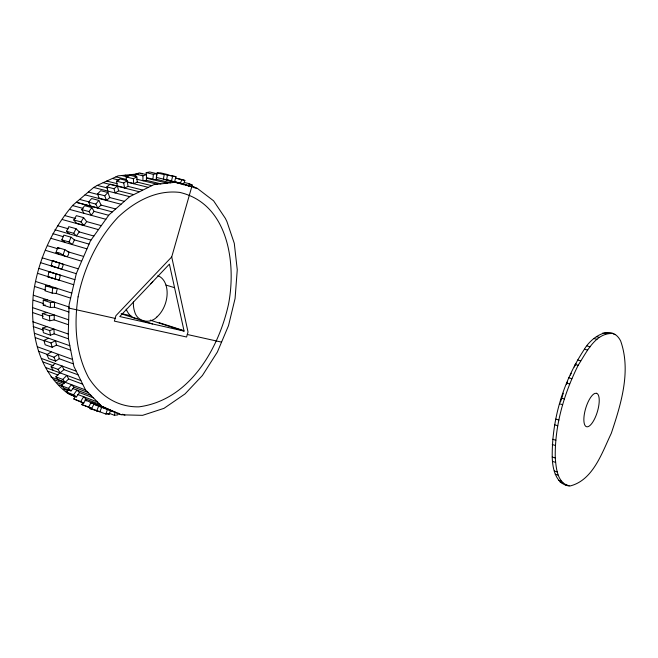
<?xml version="1.0" encoding="UTF-8"?>
<svg xmlns="http://www.w3.org/2000/svg" width="658" height="658" viewBox="0 0 658 658"><rect width="100%" height="100%" fill="white"/><g stroke="black" fill="none" stroke-linecap="round" stroke-linejoin="round"><path stroke-width="0.99" d="M552.226 457.006C551.815 419.047 563.503 380.834 584.419 349.209C591.262 337.2 611.586 323.259 620.626 340.91C631.343 371.087 620.996 404.185 611.298 433.309C602.078 452.498 593.154 480.389 569.886 486.023C555.78 484.79 552.473 468.595 552.226 457.006L555.27 457.993C556.15 467.739 557.03 481.788 567.953 485.604M555.27 457.993C554.571 425.792 563.914 393.953 578.152 365.297C586.294 352.713 595.523 331.986 613.47 333.59M68.893 312.024L54.474 307.228L50.37 307.508L43.239 305.131L43.28 300.138L47.475 299.884M135.787 177.035L135.803 174.123L139.332 172.889L146.479 174.609L146.421 180.35L160.865 183.87M50.37 307.508L50.411 302.491L43.28 300.138M146.479 174.609L142.959 175.851L142.918 180.72L146.421 180.35M69.97 394.298L67.626 393.287C36.873 370.051 29.824 329.37 33.443 293.09C38.164 260.7 51.563 229.922 72.997 205.082L93.691 187.472L97.228 185.4L118.07 175.875L138.953 173.819M54.162 319.878L54.285 314.96L49.432 315.93L42.326 313.521L42.704 318.365L49.802 320.791L54.162 319.878L68.531 324.764M54.474 307.228L54.598 302.236L50.411 302.491M121.113 414.704L101.834 406.315L85.507 389.914L73.893 366.391L68.481 338.854L68.267 334.017L69.09 304.794L76.27 273.679L90.475 240.803L109.072 214.779L129.675 196.652L153.849 184.643L176.319 182.159L194.505 187.259L197.474 188.492L213.603 200.83L225.316 218.308L226.92 221.573L234.281 243.312L237.258 269.805L235.079 298.518L228.507 325.652L217.37 352.046L202.401 375.504L185.038 393.912L163.998 408.338L142.589 415.338L124.42 414.894L121.113 414.704L94.933 404.777M156.308 179.305L156.843 173.671L153.363 174.345L152.878 179.667L156.308 179.305L170.693 182.784M146.06 174.576L146.232 172.635L149.72 171.977L156.843 173.671M50.172 286.148L45.517 285.704L45.032 290.795L52.179 293.114L56.169 293.46L70.628 298.148M52.179 293.114L52.673 288.007L45.517 285.704M48.865 271.795L60.372 275.143L59.22 280.168L47.952 276.903L48.865 271.795L53.208 272.897M55.116 279.173L56.045 274.041M180.892 183.442L166.573 179.996L167.576 174.534L160.494 172.848L157.106 172.914L156.283 177.397L177.718 182.554M167.576 174.534L164.196 174.6L163.373 179.108L166.573 179.996M174.493 182.217L175.925 176.624L172.667 176.212L171.368 181.337L166.959 180.276M56.169 293.46L57.32 288.434L52.673 288.007M51.184 265.659L52.443 260.593L63.489 264.319L61.737 269.196L51.184 265.659L54.565 266.984M58.365 267.88L59.631 262.789M109.294 413.339L114.352 415.28L115.06 412.55M118.218 413.101L117.749 414.91L114.352 415.28M171.713 256.941L188.023 331.969L186.584 337.003L114.369 321.129L115.923 315.684L171.713 256.941L191.823 186.535M56.012 252.499L57.665 247.548L64.871 249.686L68.958 252.08C67.758 262.377 61.745 251.266 56.012 252.499L59.681 254.597M63.209 254.662L64.871 249.686M93.897 409.531L105.88 414.063L107.41 409.473M105.88 414.063L109.244 414.162L110.445 410.576M180.292 183.837L181.773 179.502L184.857 180.44L183.335 184.89M188.278 186.247L189.356 183.697L192.251 185.079L191.527 186.79M65.117 242.473L61.819 239.882L63.834 235.112L71.056 237.193L74.412 239.89L89.003 244.102M74.412 239.89L72.314 244.579L69.032 241.98L71.056 237.193M96.553 411.168L98.848 405.756L101.842 407.055L99.835 411.809L89.751 408.552L93.049 409.202M69.189 233.837L66.532 231.262L68.794 226.665L76.015 228.704L79.273 231.904L93.872 236.049M79.273 231.904L76.394 235.901L73.745 233.319L76.015 228.704M88.608 407.212L91.075 402.383L94.135 403.716L91.775 408.355L81.781 404.588L83.015 402.186M101.299 225.653L86.7 221.614L83.862 225.546L81.016 221.96L83.599 217.642L76.369 215.659L73.795 219.961L76.649 223.539M73.786 398.954L83.648 403.247L86.132 399.2L83.64 396.725L80.646 401.586L73.786 398.954L75.283 396.535M93.436 397.876L79.503 392.612L76.369 396.939L69.493 394.315L66.68 392.143L68.95 389.051M91.84 207.607L94.094 211.366L91.248 215.306L88.995 211.58L91.84 207.607L84.619 205.683L81.773 209.631L84.035 213.348M66.68 392.143L73.573 394.767L76.978 390.104L79.503 392.612M98.84 200.41L91.61 198.519L88.583 202.154L95.805 204.07L98.84 200.41L101.093 205.099L115.693 208.956M90.516 206.119L88.583 202.154M64.583 382.068L61.49 385.744L64.114 388.31L71.015 390.926L74.091 387.241L88.073 392.497M61.49 385.744L68.407 388.36L71.5 384.659L74.091 387.241M82.669 384.173L68.629 378.942L65.142 382.462L58.208 379.863L55.856 376.828L59.886 372.806M150.789 283.779L152.763 281.69M55.856 376.828L62.806 379.427L66.836 375.381L68.629 378.942M107.961 192.531L100.748 190.68L97.524 193.888L104.745 195.755L107.961 192.531L109.763 197.564L124.354 201.34M78.055 374.821L63.949 369.631L60.108 372.872L58.077 369.393L51.094 366.819L55.149 363.463M101.093 205.099L97.721 208.027L95.805 204.07M109.763 197.564L106.448 200.451L104.745 195.755M58.077 369.393L62.123 366.012L63.949 369.631M107.904 191.1L106.835 186.905L114.04 188.731L117.404 185.967L118.629 190.828L133.187 194.513M106.835 186.905L110.199 184.158L117.404 185.967M156.843 317.057C150.057 324.295 137.226 321.778 134.701 311.859A23.787 16.055 -72.6 0 1 133.434 301.454M51.316 351.808L46.973 354.67L48.634 358.569L55.642 361.127L59.22 358.733L73.392 363.874M46.973 354.67L53.989 357.212L58.323 354.333L59.22 358.733M139.077 191.7L117.354 186.247L116.532 181.18L123.729 182.965L127.191 180.703L128.071 186.395L142.605 190.014M116.532 181.18L120.003 178.927L127.191 180.703M118.629 190.828L115.101 192.934L114.04 188.731M70.71 350.196L56.465 345.137L52.188 347.276L45.147 344.767L43.93 340.449L48.519 338.22M133.352 178.705L136.872 176.944L137.226 182.093L133.714 183.746L133.352 178.705L126.18 176.944L126.459 180.786M126.18 176.944L129.7 175.201L136.872 176.944M43.93 340.449L50.979 342.958L55.56 340.704L56.465 345.137M128.071 186.395L124.535 188.048L123.729 182.965M46.866 326.623L42.573 328.128L43.412 332.718L50.485 335.193L54.178 333.861L68.481 338.854M42.573 328.128L49.654 330.587L53.94 329.066L54.178 333.861M42.326 313.521L47.187 312.558M43.239 305.131L45.229 305.008M137.218 318.497C131.871 318.488 127.94 313.776 126.155 309.128M565.016 484.617L569.154 485.777M68.728 308.059L115.142 318.406M187.3 334.486L221.557 342.119M184.084 331.081L119.756 316.547L169.394 264.129L184.084 331.081L150.337 320.216L151.94 320.586M122.125 313.743L130.884 315.75M175.925 176.624L165.602 174.526L172.667 176.212M157.106 172.914L164.196 174.6M175.62 178.038L181.773 179.502M177.841 178.77L184.857 180.44M146.232 172.635L153.363 174.345M184.355 182.496L189.356 183.697M189.257 184.363L192.251 185.079M166.178 179.593L171.475 180.868M172.322 181.567L185.655 184.783M175.439 182.439L188.747 185.646M185.03 184.98L194.505 187.259M193.691 187.579L197.474 188.492M135.803 174.123L142.959 175.851M146.676 177.701L152.903 179.206M131.69 174.534L135.441 175.447M146.644 178.162L167.28 183.163M125.184 175.176L128.943 176.089M121.656 175.53L127.298 176.903M136.658 179.19L157.377 184.256M115.923 176.862L126.295 179.412M137.226 182.093L151.718 185.663M126.533 181.748L133.697 183.516M112.395 178.474L119.008 180.103M127.446 182.192L148.223 187.333M106.728 181.065L117.116 183.656M47.952 276.903L51.711 277.841M117.28 185.86L124.461 187.662M103.166 182.685L115.463 185.778M97.228 185.4L107.649 188.04M93.691 187.472L129.675 196.652M88.345 192.029L98.774 194.727M97.524 193.888L99.078 198.148L106.283 200.032M85.014 194.858L121.039 204.251M613.725 334.239L615.222 334.634M604.99 332.578L608.025 333.376M602.794 332.973L605.837 333.771M79.651 199.423L89.134 201.94M596.403 336.641L599.471 337.455M593.911 338.508L596.987 339.322M97.795 207.961L76.279 202.319L112.329 211.917M72.635 205.592L83.081 208.397M94.094 211.366L108.702 215.298M587.035 345.952L590.127 346.791M81.773 209.631L88.995 211.58M584.419 349.209L587.52 350.048M69.789 209.474L105.856 219.279M65.241 215.692L75.686 218.579M73.795 219.961L81.016 221.96M140.853 173.63L142.276 174.033M577.576 360L580.685 360.864M76.386 223.235L83.599 225.242M62.411 219.566L98.461 229.626M172.149 181.559L173.712 181.995M575.043 364.425L578.152 365.297M57.83 225.826L68.267 228.787M66.532 231.262L73.745 233.319M54.951 229.757L90.993 240.08M568.759 377.815L571.876 378.704M52.985 233.697L63.415 236.707M566.505 383.096L569.622 383.992M61.819 239.882L69.032 241.98M50.896 238.319L86.897 248.839M561.307 398.041L564.416 398.97M47.565 245.722L57.978 248.814M67.165 251.545L83.533 256.414M165.981 285.095L174.551 287.661M559.514 403.765L562.623 404.695M45.484 250.336L81.427 261.127M175.513 178.063L177.06 178.532M42.128 257.796L56.308 262.123L52.443 260.593M57.205 262.402L78.031 268.76M555.813 419.088L558.913 420.043M40.393 262.608L76.27 273.679M554.636 424.788L557.729 425.751M39.061 268.48L74.889 279.675M37.925 273.448L73.721 284.741M552.72 439.264L555.796 440.243M552.235 444.495L555.303 445.474M36.058 281.616L71.796 293.081M159.162 322.683L183.212 330.423M121.113 313.784L152.566 323.958M34.932 286.584L45.27 289.931M552.457 461.365L555.492 462.36M33.402 295.253L69.032 306.99M554.299 471.005L557.31 472.008M33.311 300.188L43.617 303.618M555.204 474.212L558.206 475.208M558.691 480.373L561.677 481.368M560.18 482.224L563.149 483.219M33.163 307.829L68.671 319.804M33.073 312.698L43.338 316.194M32.9 321.787L68.267 334.017M33.171 326.541L43.395 330.102M34.603 333.318L69.83 345.73M35.532 337.719L44.802 341M37.465 346.824L72.528 359.441M81.781 404.588L84.166 405.451M38.386 351.191L47.606 354.53M41.364 358.413L76.262 371.186M43.214 362.007L53.306 365.725M46.159 367.723L80.901 380.595M47.985 371.26L58.036 375.002M50.921 376.944L85.507 389.914M53.545 379.51L64.459 383.614M56.465 382.372L62.823 384.766M72.668 388.475L90.927 395.359M59.031 384.872L62.65 386.246M63.217 388.977L67.741 390.688M77.636 394.446L97.524 401.989M65.751 391.452L67.552 392.135M86.132 399.2L100 404.473M122.594 414.195L124.93 415.108M75.251 396.355L70.751 394.644L75.431 396.667M85.104 400.105L104.902 407.656M90.722 402.416L107.937 408.972M90.13 402.433L112.608 411.011M95.048 404.473L115.578 412.303M107.55 413.512L109.244 414.162M84.956 405.739L91.775 408.355M85.014 400.113L86.552 400.78M80.646 401.586L83.648 403.247M57.665 247.548L59.302 248.51M73.573 394.767L76.369 396.939M68.407 388.36L71.015 390.926M83.599 217.642L86.7 221.614M62.806 379.427L65.142 382.462M51.094 366.819L53.142 370.289M53.989 357.212L55.642 361.127M99.078 198.148L99.243 198.568M50.979 342.958L52.188 347.276M49.654 330.587L50.485 335.193M49.432 315.93L49.802 320.791M157.854 275.694A23.787 16.055 -72.6 0 1 167.132 293.781A23.787 16.055 -72.6 0 1 156.834 317.024M560.517 401.989A78.154 27.463 -73.3 0 1 563.314 393.171M566.456 384.535A78.154 27.463 -73.3 0 1 567.558 381.763M570.396 375.109A78.154 27.463 -73.3 0 1 571.234 373.259M574.278 367A78.154 27.463 -73.3 0 1 576.054 363.635M78.08 296.881C73.967 324.197 75.473 352.828 88.583 377.651C99.917 395.54 117.297 407.31 138.953 406.85C189.035 400.22 218.398 349.702 228.458 304.49C236.559 263.184 228.227 203.75 179.815 192.416C156.283 189.627 134.767 201.496 118.103 217.14C97.318 239.298 84.257 267.288 78.08 296.881M596.551 393.287L594.865 393.418A17.445 6.078 -73.3 0 0 583.86 419.434A17.445 6.078 -73.3 0 0 594.725 418.603A17.445 6.078 -73.3 0 0 596.551 393.287"/></g></svg>
